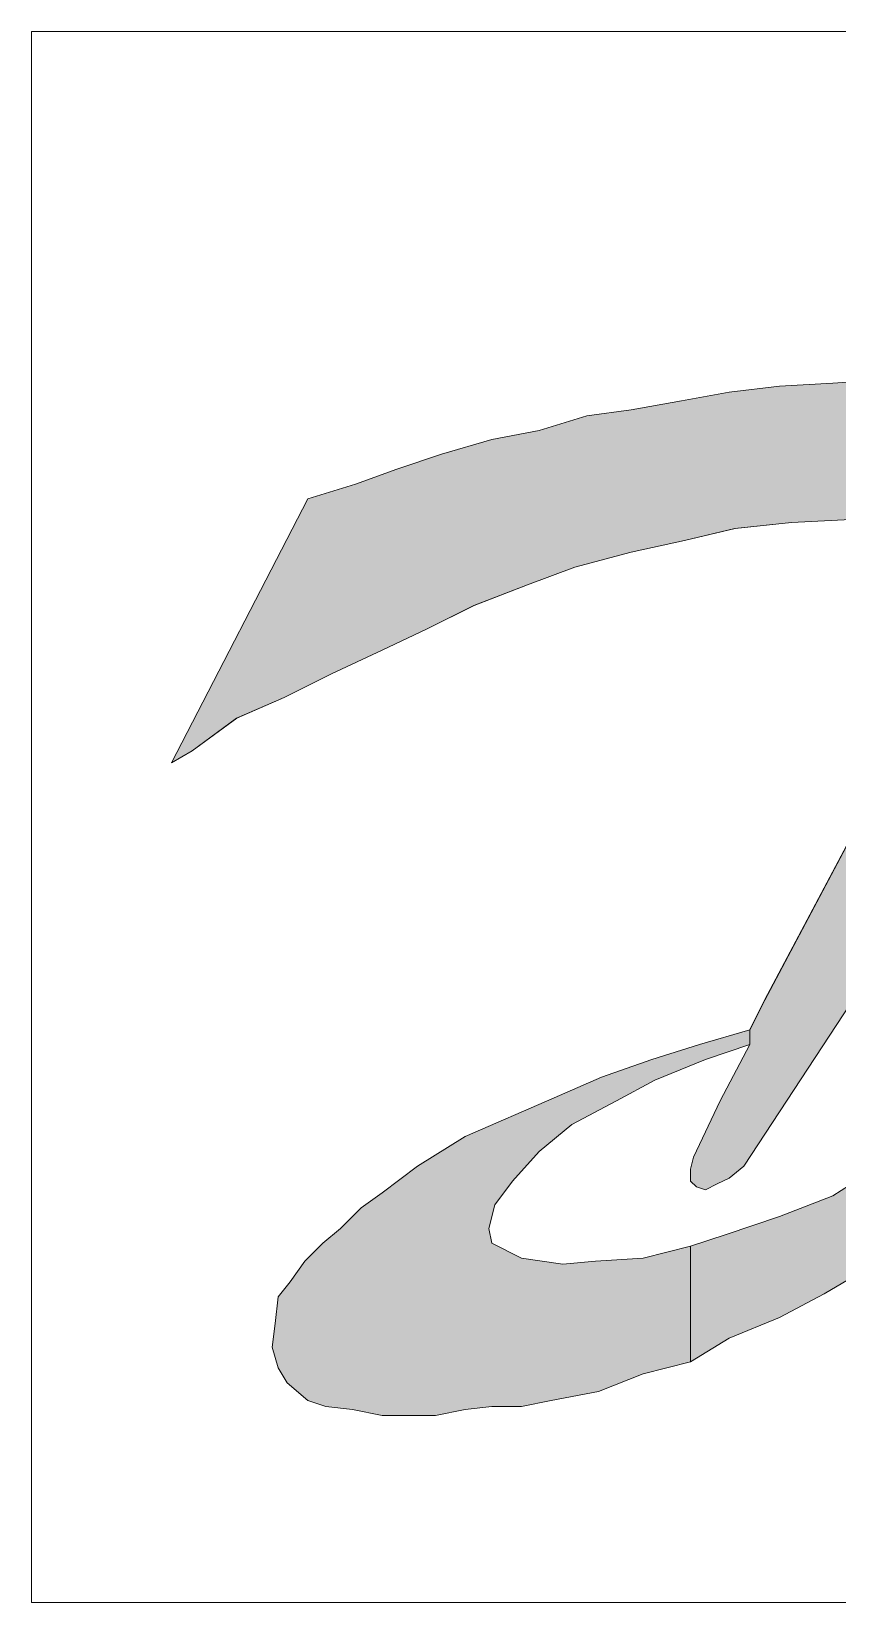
# Model space of a CAD drawing. Header units: inches. Extents: x 75782 to 87231, y -34126 to -18655.
# Drawn here: x 78453.36 to 78460.27, y -29374.84 to -29361.36 of the extents above; entities that cross this region are included whole.
import ezdxf

# ---------------------------------------------------------------- set-up
doc = ezdxf.new("R2010")
doc.units = ezdxf.units.IN
doc.header["$MEASUREMENT"] = 0
doc.layers.add('COMPONENTES', color=251, linetype='Continuous', lineweight=18)

# ---------------------------------------------------------------- blocks, each defined once
blk = doc.blocks.new('AK2-CM')
for points in [[(32125.289, 22479.294), (32127.63, 22483.823), (32128.444, 22484.077), (32129.156, 22484.332), (32129.92, 22484.586), (32130.785, 22484.841), (32131.599, 22484.993), (32132.413, 22485.248), (32133.176, 22485.349), (32134.041, 22485.502), (32134.856, 22485.655), (32135.721, 22485.756), (32136.637, 22485.807), (32137.4, 22485.858), (32138.367, 22485.858), (32139.232, 22485.807), (32140.046, 22485.706), (32140.962, 22485.655), (32141.573, 22486.571), (32144.422, 22486.876), (32143.099, 22484.841), (32142.692, 22484.026), (32137.705, 22476.292), (32136.942, 22475.172), (32135.11, 22472.373), (32134.856, 22472.17), (32134.652, 22472.068), (32134.449, 22471.966), (32134.296, 22472.017), (32134.194, 22472.119), (32134.194, 22472.322), (32134.245, 22472.526), (32134.703, 22473.493), (32135.212, 22474.46), (32135.212, 22474.714), (32135.466, 22475.223), (32139.843, 22483.467), (32138.876, 22483.517), (32137.909, 22483.517), (32136.942, 22483.467), (32135.924, 22483.416), (32134.957, 22483.314), (32134.092, 22483.11), (32133.176, 22482.907), (32132.21, 22482.652), (32131.395, 22482.347), (32130.479, 22481.991), (32129.665, 22481.584), (32128.902, 22481.228), (32128.037, 22480.82), (32127.223, 22480.413), (32126.408, 22480.057), (32125.645, 22479.497)], [(32125.289, 22479.294), (32127.63, 22483.823), (32128.444, 22484.077), (32129.157, 22484.332), (32129.92, 22484.586), (32130.785, 22484.841), (32131.599, 22484.993), (32132.413, 22485.248), (32133.177, 22485.349), (32134.042, 22485.502), (32134.856, 22485.655), (32135.721, 22485.756), (32136.637, 22485.807), (32137.4, 22485.858), (32138.367, 22485.858), (32139.232, 22485.807), (32140.046, 22485.706), (32140.962, 22485.655), (32141.573, 22486.571), (32144.423, 22486.876), (32143.1, 22484.841), (32142.692, 22484.026), (32137.706, 22476.292), (32136.942, 22475.172), (32135.11, 22472.373), (32134.856, 22472.17), (32134.652, 22472.068), (32134.449, 22471.966), (32134.296, 22472.017), (32134.194, 22472.119), (32134.194, 22472.322), (32134.245, 22472.526), (32134.703, 22473.493), (32135.212, 22474.46), (32135.212, 22474.714), (32135.467, 22475.223), (32139.843, 22483.467), (32138.876, 22483.517), (32137.909, 22483.517), (32136.942, 22483.467), (32135.925, 22483.416), (32134.958, 22483.314), (32134.093, 22483.11), (32133.177, 22482.907), (32132.21, 22482.652), (32131.396, 22482.347), (32130.48, 22481.991), (32129.665, 22481.584), (32128.902, 22481.228), (32128.037, 22480.82), (32127.223, 22480.413), (32126.409, 22480.057), (32125.645, 22479.497)], [(32125.289, 22479.294), (32127.63, 22483.823), (32128.444, 22484.077), (32129.156, 22484.332), (32129.92, 22484.586), (32130.785, 22484.841), (32131.599, 22484.993), (32132.413, 22485.248), (32133.176, 22485.349), (32134.041, 22485.502), (32134.856, 22485.655), (32135.721, 22485.756), (32136.637, 22485.807), (32137.4, 22485.858), (32138.367, 22485.858), (32139.232, 22485.807), (32140.046, 22485.706), (32140.962, 22485.655), (32141.573, 22486.571), (32144.422, 22486.876), (32143.099, 22484.841), (32142.692, 22484.026), (32137.705, 22476.292), (32136.942, 22475.172), (32135.11, 22472.373), (32134.856, 22472.17), (32134.652, 22472.068), (32134.449, 22471.966), (32134.296, 22472.017), (32134.194, 22472.119), (32134.194, 22472.322), (32134.245, 22472.526), (32134.703, 22473.493), (32135.212, 22474.46), (32135.212, 22474.714), (32135.466, 22475.223), (32139.843, 22483.467), (32138.876, 22483.517), (32137.909, 22483.517), (32136.942, 22483.467), (32135.924, 22483.416), (32134.957, 22483.314), (32134.092, 22483.11), (32133.176, 22482.907), (32132.21, 22482.652), (32131.395, 22482.347), (32130.479, 22481.991), (32129.665, 22481.584), (32128.902, 22481.228), (32128.037, 22480.82), (32127.223, 22480.413), (32126.408, 22480.057), (32125.645, 22479.497)], [(32125.289, 22479.294), (32127.63, 22483.823), (32128.444, 22484.077), (32129.157, 22484.332), (32129.92, 22484.586), (32130.785, 22484.841), (32131.599, 22484.993), (32132.413, 22485.248), (32133.177, 22485.349), (32134.042, 22485.502), (32134.856, 22485.655), (32135.721, 22485.756), (32136.637, 22485.807), (32137.4, 22485.858), (32138.367, 22485.858), (32139.232, 22485.807), (32140.046, 22485.706), (32140.962, 22485.655), (32141.573, 22486.571), (32144.423, 22486.876), (32143.1, 22484.841), (32142.692, 22484.026), (32137.706, 22476.292), (32136.942, 22475.172), (32135.11, 22472.373), (32134.856, 22472.17), (32134.652, 22472.068), (32134.449, 22471.966), (32134.296, 22472.017), (32134.194, 22472.119), (32134.194, 22472.322), (32134.245, 22472.526), (32134.703, 22473.493), (32135.212, 22474.46), (32135.212, 22474.714), (32135.467, 22475.223), (32139.843, 22483.467), (32138.876, 22483.517), (32137.909, 22483.517), (32136.942, 22483.467), (32135.925, 22483.416), (32134.958, 22483.314), (32134.093, 22483.11), (32133.177, 22482.907), (32132.21, 22482.652), (32131.396, 22482.347), (32130.48, 22481.991), (32129.665, 22481.584), (32128.902, 22481.228), (32128.037, 22480.82), (32127.223, 22480.413), (32126.409, 22480.057), (32125.645, 22479.497)], [(32134.194, 22470.999), (32134.194, 22469.015), (32134.856, 22469.422), (32135.721, 22469.778), (32136.484, 22470.185), (32137.96, 22471.05), (32138.621, 22471.61), (32139.334, 22472.068), (32140.708, 22473.137), (32141.318, 22473.849), (32142.031, 22474.409), (32142.59, 22475.07), (32143.15, 22475.732), (32144.779, 22475.834), (32145.186, 22476.597), (32143.71, 22476.495), (32142.336, 22476.444), (32141.624, 22475.63), (32140.301, 22474.358), (32139.385, 22473.595), (32138.57, 22473.035), (32137.909, 22472.577), (32137.349, 22472.322), (32136.637, 22471.864), (32135.721, 22471.508), (32134.805, 22471.203)], [(32134.194, 22470.999), (32134.194, 22469.015), (32134.856, 22469.422), (32135.721, 22469.778), (32136.484, 22470.185), (32137.96, 22471.05), (32138.622, 22471.61), (32139.334, 22472.068), (32140.708, 22473.137), (32141.319, 22473.849), (32142.031, 22474.409), (32142.591, 22475.07), (32143.15, 22475.732), (32144.779, 22475.834), (32145.186, 22476.597), (32143.71, 22476.495), (32142.336, 22476.444), (32141.624, 22475.63), (32140.301, 22474.358), (32139.385, 22473.595), (32138.571, 22473.035), (32137.909, 22472.577), (32137.349, 22472.322), (32136.637, 22471.864), (32135.721, 22471.508), (32134.805, 22471.203)], [(32134.194, 22470.999), (32134.194, 22469.015), (32134.856, 22469.422), (32135.721, 22469.778), (32136.484, 22470.185), (32137.96, 22471.05), (32138.621, 22471.61), (32139.334, 22472.068), (32140.708, 22473.137), (32141.318, 22473.849), (32142.031, 22474.409), (32142.59, 22475.07), (32143.15, 22475.732), (32144.779, 22475.834), (32145.186, 22476.597), (32143.71, 22476.495), (32142.336, 22476.444), (32141.624, 22475.63), (32140.301, 22474.358), (32139.385, 22473.595), (32138.57, 22473.035), (32137.909, 22472.577), (32137.349, 22472.322), (32136.637, 22471.864), (32135.721, 22471.508), (32134.805, 22471.203)], [(32134.194, 22470.999), (32134.194, 22469.015), (32134.856, 22469.422), (32135.721, 22469.778), (32136.484, 22470.185), (32137.96, 22471.05), (32138.622, 22471.61), (32139.334, 22472.068), (32140.708, 22473.137), (32141.319, 22473.849), (32142.031, 22474.409), (32142.591, 22475.07), (32143.15, 22475.732), (32144.779, 22475.834), (32145.186, 22476.597), (32143.71, 22476.495), (32142.336, 22476.444), (32141.624, 22475.63), (32140.301, 22474.358), (32139.385, 22473.595), (32138.571, 22473.035), (32137.909, 22472.577), (32137.349, 22472.322), (32136.637, 22471.864), (32135.721, 22471.508), (32134.805, 22471.203)], [(32135.212, 22474.714), (32134.347, 22474.46), (32133.533, 22474.205), (32132.668, 22473.9), (32131.853, 22473.544), (32130.327, 22472.882), (32129.513, 22472.373), (32128.902, 22471.915), (32128.546, 22471.661), (32128.19, 22471.305), (32127.884, 22471.05), (32127.579, 22470.745), (32127.324, 22470.389), (32127.121, 22470.134), (32127.07, 22469.676), (32127.019, 22469.269), (32127.121, 22468.913), (32127.274, 22468.659), (32127.63, 22468.353), (32127.935, 22468.251), (32128.393, 22468.201), (32128.902, 22468.099), (32129.818, 22468.099), (32130.327, 22468.201), (32130.785, 22468.251), (32131.294, 22468.251), (32131.802, 22468.353), (32132.617, 22468.506), (32133.38, 22468.811), (32134.194, 22469.015), (32134.194, 22470.999), (32133.38, 22470.796), (32132.566, 22470.745), (32132.006, 22470.694), (32131.294, 22470.796), (32130.785, 22471.05), (32130.734, 22471.305), (32130.836, 22471.712), (32131.141, 22472.119), (32131.599, 22472.628), (32132.159, 22473.086), (32132.922, 22473.493), (32133.584, 22473.849), (32134.449, 22474.205), (32135.212, 22474.46)], [(32135.212, 22474.714), (32134.347, 22474.46), (32133.533, 22474.205), (32132.668, 22473.9), (32131.854, 22473.544), (32130.327, 22472.882), (32129.513, 22472.373), (32128.902, 22471.915), (32128.546, 22471.661), (32128.19, 22471.305), (32127.884, 22471.05), (32127.579, 22470.745), (32127.325, 22470.389), (32127.121, 22470.134), (32127.07, 22469.676), (32127.019, 22469.269), (32127.121, 22468.913), (32127.274, 22468.659), (32127.63, 22468.353), (32127.935, 22468.251), (32128.393, 22468.201), (32128.902, 22468.099), (32129.818, 22468.099), (32130.327, 22468.201), (32130.785, 22468.251), (32131.294, 22468.251), (32131.803, 22468.353), (32132.617, 22468.506), (32133.38, 22468.811), (32134.194, 22469.015), (32134.194, 22470.999), (32133.38, 22470.796), (32132.566, 22470.745), (32132.006, 22470.694), (32131.294, 22470.796), (32130.785, 22471.05), (32130.734, 22471.305), (32130.836, 22471.712), (32131.141, 22472.119), (32131.599, 22472.628), (32132.159, 22473.086), (32132.922, 22473.493), (32133.584, 22473.849), (32134.449, 22474.205), (32135.212, 22474.46)], [(32135.212, 22474.714), (32134.347, 22474.46), (32133.533, 22474.205), (32132.668, 22473.9), (32131.853, 22473.544), (32130.327, 22472.882), (32129.513, 22472.373), (32128.902, 22471.915), (32128.546, 22471.661), (32128.19, 22471.305), (32127.884, 22471.05), (32127.579, 22470.745), (32127.324, 22470.389), (32127.121, 22470.134), (32127.07, 22469.676), (32127.019, 22469.269), (32127.121, 22468.913), (32127.274, 22468.659), (32127.63, 22468.353), (32127.935, 22468.251), (32128.393, 22468.201), (32128.902, 22468.099), (32129.818, 22468.099), (32130.327, 22468.201), (32130.785, 22468.251), (32131.294, 22468.251), (32131.802, 22468.353), (32132.617, 22468.506), (32133.38, 22468.811), (32134.194, 22469.015), (32134.194, 22470.999), (32133.38, 22470.796), (32132.566, 22470.745), (32132.006, 22470.694), (32131.294, 22470.796), (32130.785, 22471.05), (32130.734, 22471.305), (32130.836, 22471.712), (32131.141, 22472.119), (32131.599, 22472.628), (32132.159, 22473.086), (32132.922, 22473.493), (32133.584, 22473.849), (32134.449, 22474.205), (32135.212, 22474.46)], [(32135.212, 22474.714), (32134.347, 22474.46), (32133.533, 22474.205), (32132.668, 22473.9), (32131.854, 22473.544), (32130.327, 22472.882), (32129.513, 22472.373), (32128.902, 22471.915), (32128.546, 22471.661), (32128.19, 22471.305), (32127.884, 22471.05), (32127.579, 22470.745), (32127.325, 22470.389), (32127.121, 22470.134), (32127.07, 22469.676), (32127.019, 22469.269), (32127.121, 22468.913), (32127.274, 22468.659), (32127.63, 22468.353), (32127.935, 22468.251), (32128.393, 22468.201), (32128.902, 22468.099), (32129.818, 22468.099), (32130.327, 22468.201), (32130.785, 22468.251), (32131.294, 22468.251), (32131.803, 22468.353), (32132.617, 22468.506), (32133.38, 22468.811), (32134.194, 22469.015), (32134.194, 22470.999), (32133.38, 22470.796), (32132.566, 22470.745), (32132.006, 22470.694), (32131.294, 22470.796), (32130.785, 22471.05), (32130.734, 22471.305), (32130.836, 22471.712), (32131.141, 22472.119), (32131.599, 22472.628), (32132.159, 22473.086), (32132.922, 22473.493), (32133.584, 22473.849), (32134.449, 22474.205), (32135.212, 22474.46)]]:
    blk.add_hatch(color=256).paths.add_polyline_path(points)
at = {"linetype": 'Continuous'}
blk.add_lwpolyline([(32122.886, 22491.842), (32183.089, 22491.842), (32183.089, 22464.887), (32122.886, 22464.887)], close=True, dxfattribs=at)
blk.add_lwpolyline([(32122.886, 22491.842), (32183.089, 22491.842), (32183.089, 22464.887), (32122.886, 22464.887)], close=True, dxfattribs=at)
for points in [[(32125.289, 22479.294), (32127.63, 22483.823), (32128.444, 22484.077), (32129.157, 22484.332), (32129.92, 22484.586), (32130.785, 22484.841), (32131.599, 22484.993), (32132.413, 22485.248), (32133.177, 22485.349), (32134.042, 22485.502), (32134.856, 22485.655), (32135.721, 22485.756), (32136.637, 22485.807), (32137.4, 22485.858)], [(32136.942, 22475.172), (32135.11, 22472.373), (32134.856, 22472.17), (32134.652, 22472.068), (32134.449, 22471.966), (32134.296, 22472.017), (32134.194, 22472.119), (32134.194, 22472.322), (32134.245, 22472.526), (32134.703, 22473.493), (32135.212, 22474.46), (32135.212, 22474.714), (32135.467, 22475.223), (32135.467, 22475.223), (32139.843, 22483.467)], [(32136.942, 22483.467), (32135.925, 22483.416), (32134.958, 22483.314), (32134.093, 22483.11), (32133.177, 22482.907), (32132.21, 22482.652), (32131.396, 22482.347), (32130.48, 22481.991), (32129.665, 22481.584), (32128.902, 22481.228), (32128.037, 22480.82), (32127.223, 22480.413), (32126.409, 22480.057), (32125.645, 22479.497), (32125.289, 22479.294), (32125.289, 22479.294), (32125.289, 22479.294), (32125.289, 22479.294), (32125.289, 22479.294), (32125.289, 22479.294), (32125.289, 22479.294), (32125.289, 22479.294), (32125.289, 22479.294), (32125.289, 22479.294), (32125.289, 22479.294), (32125.289, 22479.294), (32125.289, 22479.294), (32125.289, 22479.294), (32125.289, 22479.294), (32125.289, 22479.294), (32125.289, 22479.294), (32125.289, 22479.294), (32125.289, 22479.294)], [(32125.289, 22479.294), (32127.63, 22483.823), (32128.444, 22484.077), (32129.157, 22484.332), (32129.92, 22484.586), (32130.785, 22484.841), (32131.599, 22484.993), (32132.413, 22485.248), (32133.177, 22485.349), (32134.042, 22485.502), (32134.856, 22485.655), (32135.721, 22485.756), (32136.637, 22485.807), (32137.4, 22485.858)], [(32136.942, 22475.172), (32135.11, 22472.373), (32134.856, 22472.17), (32134.652, 22472.068), (32134.449, 22471.966), (32134.296, 22472.017), (32134.194, 22472.119), (32134.194, 22472.322), (32134.245, 22472.526), (32134.703, 22473.493), (32135.212, 22474.46), (32135.212, 22474.714), (32135.467, 22475.223), (32139.843, 22483.467)], [(32136.942, 22483.467), (32135.925, 22483.416), (32134.958, 22483.314), (32134.093, 22483.11), (32133.177, 22482.907), (32132.21, 22482.652), (32131.396, 22482.347), (32130.48, 22481.991), (32129.665, 22481.584), (32128.902, 22481.228), (32128.037, 22480.82), (32127.223, 22480.413), (32126.409, 22480.057), (32125.645, 22479.497), (32125.289, 22479.294)], [(32125.289, 22479.294), (32127.63, 22483.823), (32128.444, 22484.077), (32129.156, 22484.332), (32129.92, 22484.586), (32130.785, 22484.841), (32131.599, 22484.993), (32132.413, 22485.248), (32133.176, 22485.349), (32134.041, 22485.502), (32134.856, 22485.655), (32135.721, 22485.756), (32136.637, 22485.807), (32137.4, 22485.858)], [(32136.942, 22475.172), (32135.11, 22472.373), (32134.856, 22472.17), (32134.652, 22472.068), (32134.449, 22471.966), (32134.296, 22472.017), (32134.194, 22472.119), (32134.194, 22472.322), (32134.245, 22472.526), (32134.703, 22473.493), (32135.212, 22474.46), (32135.212, 22474.714), (32135.466, 22475.223), (32135.466, 22475.223), (32139.843, 22483.467)], [(32136.942, 22483.467), (32135.924, 22483.416), (32134.957, 22483.314), (32134.092, 22483.11), (32133.176, 22482.907), (32132.21, 22482.652), (32131.395, 22482.347), (32130.479, 22481.991), (32129.665, 22481.584), (32128.902, 22481.228), (32128.037, 22480.82), (32127.223, 22480.413), (32126.408, 22480.057), (32125.645, 22479.497), (32125.289, 22479.294), (32125.289, 22479.294), (32125.289, 22479.294), (32125.289, 22479.294), (32125.289, 22479.294), (32125.289, 22479.294), (32125.289, 22479.294), (32125.289, 22479.294), (32125.289, 22479.294), (32125.289, 22479.294), (32125.289, 22479.294), (32125.289, 22479.294), (32125.289, 22479.294), (32125.289, 22479.294), (32125.289, 22479.294), (32125.289, 22479.294), (32125.289, 22479.294), (32125.289, 22479.294), (32125.289, 22479.294)], [(32125.289, 22479.294), (32127.63, 22483.823), (32128.444, 22484.077), (32129.156, 22484.332), (32129.92, 22484.586), (32130.785, 22484.841), (32131.599, 22484.993), (32132.413, 22485.248), (32133.176, 22485.349), (32134.041, 22485.502), (32134.856, 22485.655), (32135.721, 22485.756), (32136.637, 22485.807), (32137.4, 22485.858)], [(32136.942, 22475.172), (32135.11, 22472.373), (32134.856, 22472.17), (32134.652, 22472.068), (32134.449, 22471.966), (32134.296, 22472.017), (32134.194, 22472.119), (32134.194, 22472.322), (32134.245, 22472.526), (32134.703, 22473.493), (32135.212, 22474.46), (32135.212, 22474.714), (32135.466, 22475.223), (32139.843, 22483.467)], [(32136.942, 22483.467), (32135.924, 22483.416), (32134.957, 22483.314), (32134.092, 22483.11), (32133.176, 22482.907), (32132.21, 22482.652), (32131.395, 22482.347), (32130.479, 22481.991), (32129.665, 22481.584), (32128.902, 22481.228), (32128.037, 22480.82), (32127.223, 22480.413), (32126.408, 22480.057), (32125.645, 22479.497), (32125.289, 22479.294)], [(32125.289, 22479.294), (32127.63, 22483.823), (32128.444, 22484.077), (32129.157, 22484.332), (32129.92, 22484.586), (32130.785, 22484.841), (32131.599, 22484.993), (32132.413, 22485.248), (32133.177, 22485.349), (32134.042, 22485.502), (32134.856, 22485.655), (32135.721, 22485.756), (32136.637, 22485.807), (32137.4, 22485.858)], [(32136.942, 22475.172), (32135.11, 22472.373), (32134.856, 22472.17), (32134.652, 22472.068), (32134.449, 22471.966), (32134.296, 22472.017), (32134.194, 22472.119), (32134.194, 22472.322), (32134.245, 22472.526), (32134.703, 22473.493), (32135.212, 22474.46), (32135.212, 22474.714), (32135.467, 22475.223), (32135.467, 22475.223), (32139.843, 22483.467)], [(32136.942, 22483.467), (32135.925, 22483.416), (32134.958, 22483.314), (32134.093, 22483.11), (32133.177, 22482.907), (32132.21, 22482.652), (32131.396, 22482.347), (32130.48, 22481.991), (32129.665, 22481.584), (32128.902, 22481.228), (32128.037, 22480.82), (32127.223, 22480.413), (32126.409, 22480.057), (32125.645, 22479.497), (32125.289, 22479.294), (32125.289, 22479.294), (32125.289, 22479.294), (32125.289, 22479.294), (32125.289, 22479.294), (32125.289, 22479.294), (32125.289, 22479.294), (32125.289, 22479.294), (32125.289, 22479.294), (32125.289, 22479.294), (32125.289, 22479.294), (32125.289, 22479.294), (32125.289, 22479.294), (32125.289, 22479.294), (32125.289, 22479.294), (32125.289, 22479.294), (32125.289, 22479.294), (32125.289, 22479.294), (32125.289, 22479.294)], [(32125.289, 22479.294), (32127.63, 22483.823), (32128.444, 22484.077), (32129.157, 22484.332), (32129.92, 22484.586), (32130.785, 22484.841), (32131.599, 22484.993), (32132.413, 22485.248), (32133.177, 22485.349), (32134.042, 22485.502), (32134.856, 22485.655), (32135.721, 22485.756), (32136.637, 22485.807), (32137.4, 22485.858)], [(32136.942, 22475.172), (32135.11, 22472.373), (32134.856, 22472.17), (32134.652, 22472.068), (32134.449, 22471.966), (32134.296, 22472.017), (32134.194, 22472.119), (32134.194, 22472.322), (32134.245, 22472.526), (32134.703, 22473.493), (32135.212, 22474.46), (32135.212, 22474.714), (32135.467, 22475.223), (32139.843, 22483.467)], [(32136.942, 22483.467), (32135.925, 22483.416), (32134.958, 22483.314), (32134.093, 22483.11), (32133.177, 22482.907), (32132.21, 22482.652), (32131.396, 22482.347), (32130.48, 22481.991), (32129.665, 22481.584), (32128.902, 22481.228), (32128.037, 22480.82), (32127.223, 22480.413), (32126.409, 22480.057), (32125.645, 22479.497), (32125.289, 22479.294)], [(32125.289, 22479.294), (32127.63, 22483.823), (32128.444, 22484.077), (32129.156, 22484.332), (32129.92, 22484.586), (32130.785, 22484.841), (32131.599, 22484.993), (32132.413, 22485.248), (32133.176, 22485.349), (32134.041, 22485.502), (32134.856, 22485.655), (32135.721, 22485.756), (32136.637, 22485.807), (32137.4, 22485.858)], [(32136.942, 22475.172), (32135.11, 22472.373), (32134.856, 22472.17), (32134.652, 22472.068), (32134.449, 22471.966), (32134.296, 22472.017), (32134.194, 22472.119), (32134.194, 22472.322), (32134.245, 22472.526), (32134.703, 22473.493), (32135.212, 22474.46), (32135.212, 22474.714), (32135.466, 22475.223), (32135.466, 22475.223), (32139.843, 22483.467)], [(32136.942, 22483.467), (32135.924, 22483.416), (32134.957, 22483.314), (32134.092, 22483.11), (32133.176, 22482.907), (32132.21, 22482.652), (32131.395, 22482.347), (32130.479, 22481.991), (32129.665, 22481.584), (32128.902, 22481.228), (32128.037, 22480.82), (32127.223, 22480.413), (32126.408, 22480.057), (32125.645, 22479.497), (32125.289, 22479.294), (32125.289, 22479.294), (32125.289, 22479.294), (32125.289, 22479.294), (32125.289, 22479.294), (32125.289, 22479.294), (32125.289, 22479.294), (32125.289, 22479.294), (32125.289, 22479.294), (32125.289, 22479.294), (32125.289, 22479.294), (32125.289, 22479.294), (32125.289, 22479.294), (32125.289, 22479.294), (32125.289, 22479.294), (32125.289, 22479.294), (32125.289, 22479.294), (32125.289, 22479.294), (32125.289, 22479.294)], [(32125.289, 22479.294), (32127.63, 22483.823), (32128.444, 22484.077), (32129.156, 22484.332), (32129.92, 22484.586), (32130.785, 22484.841), (32131.599, 22484.993), (32132.413, 22485.248), (32133.176, 22485.349), (32134.041, 22485.502), (32134.856, 22485.655), (32135.721, 22485.756), (32136.637, 22485.807), (32137.4, 22485.858)], [(32136.942, 22475.172), (32135.11, 22472.373), (32134.856, 22472.17), (32134.652, 22472.068), (32134.449, 22471.966), (32134.296, 22472.017), (32134.194, 22472.119), (32134.194, 22472.322), (32134.245, 22472.526), (32134.703, 22473.493), (32135.212, 22474.46), (32135.212, 22474.714), (32135.466, 22475.223), (32139.843, 22483.467)], [(32136.942, 22483.467), (32135.924, 22483.416), (32134.957, 22483.314), (32134.092, 22483.11), (32133.176, 22482.907), (32132.21, 22482.652), (32131.395, 22482.347), (32130.479, 22481.991), (32129.665, 22481.584), (32128.902, 22481.228), (32128.037, 22480.82), (32127.223, 22480.413), (32126.408, 22480.057), (32125.645, 22479.497), (32125.289, 22479.294)], [(32134.194, 22470.999), (32134.194, 22469.015), (32134.856, 22469.422), (32135.721, 22469.778), (32136.484, 22470.185), (32137.96, 22471.05)], [(32137.349, 22472.322), (32136.637, 22471.864), (32135.721, 22471.508), (32134.805, 22471.203), (32134.194, 22470.999), (32134.194, 22470.999), (32134.194, 22470.999), (32134.194, 22470.999), (32134.194, 22470.999), (32134.194, 22470.999), (32134.194, 22470.999), (32134.194, 22470.999), (32134.194, 22470.999), (32134.194, 22470.999), (32134.194, 22470.999), (32134.194, 22470.999), (32134.194, 22470.999), (32134.194, 22470.999), (32134.194, 22470.999), (32134.194, 22470.999), (32134.194, 22470.999), (32134.194, 22470.999), (32134.194, 22470.999)], [(32134.194, 22470.999), (32134.194, 22469.015), (32134.856, 22469.422), (32135.721, 22469.778), (32136.484, 22470.185), (32137.96, 22471.05)], [(32137.349, 22472.322), (32136.637, 22471.864), (32135.721, 22471.508), (32134.805, 22471.203), (32134.194, 22470.999)], [(32134.194, 22470.999), (32134.194, 22469.015), (32134.856, 22469.422), (32135.721, 22469.778), (32136.484, 22470.185), (32137.96, 22471.05)], [(32137.349, 22472.322), (32136.637, 22471.864), (32135.721, 22471.508), (32134.805, 22471.203), (32134.194, 22470.999), (32134.194, 22470.999), (32134.194, 22470.999), (32134.194, 22470.999), (32134.194, 22470.999), (32134.194, 22470.999), (32134.194, 22470.999), (32134.194, 22470.999), (32134.194, 22470.999), (32134.194, 22470.999), (32134.194, 22470.999), (32134.194, 22470.999), (32134.194, 22470.999), (32134.194, 22470.999), (32134.194, 22470.999), (32134.194, 22470.999), (32134.194, 22470.999), (32134.194, 22470.999), (32134.194, 22470.999)], [(32134.194, 22470.999), (32134.194, 22469.015), (32134.856, 22469.422), (32135.721, 22469.778), (32136.484, 22470.185), (32137.96, 22471.05)], [(32137.349, 22472.322), (32136.637, 22471.864), (32135.721, 22471.508), (32134.805, 22471.203), (32134.194, 22470.999)], [(32134.194, 22470.999), (32134.194, 22469.015), (32134.856, 22469.422), (32135.721, 22469.778), (32136.484, 22470.185), (32137.96, 22471.05)], [(32137.349, 22472.322), (32136.637, 22471.864), (32135.721, 22471.508), (32134.805, 22471.203), (32134.194, 22470.999), (32134.194, 22470.999), (32134.194, 22470.999), (32134.194, 22470.999), (32134.194, 22470.999), (32134.194, 22470.999), (32134.194, 22470.999), (32134.194, 22470.999), (32134.194, 22470.999), (32134.194, 22470.999), (32134.194, 22470.999), (32134.194, 22470.999), (32134.194, 22470.999), (32134.194, 22470.999), (32134.194, 22470.999), (32134.194, 22470.999), (32134.194, 22470.999), (32134.194, 22470.999), (32134.194, 22470.999)], [(32134.194, 22470.999), (32134.194, 22469.015), (32134.856, 22469.422), (32135.721, 22469.778), (32136.484, 22470.185), (32137.96, 22471.05)], [(32137.349, 22472.322), (32136.637, 22471.864), (32135.721, 22471.508), (32134.805, 22471.203), (32134.194, 22470.999)], [(32134.194, 22470.999), (32134.194, 22469.015), (32134.856, 22469.422), (32135.721, 22469.778), (32136.484, 22470.185), (32137.96, 22471.05)], [(32137.349, 22472.322), (32136.637, 22471.864), (32135.721, 22471.508), (32134.805, 22471.203), (32134.194, 22470.999), (32134.194, 22470.999), (32134.194, 22470.999), (32134.194, 22470.999), (32134.194, 22470.999), (32134.194, 22470.999), (32134.194, 22470.999), (32134.194, 22470.999), (32134.194, 22470.999), (32134.194, 22470.999), (32134.194, 22470.999), (32134.194, 22470.999), (32134.194, 22470.999), (32134.194, 22470.999), (32134.194, 22470.999), (32134.194, 22470.999), (32134.194, 22470.999), (32134.194, 22470.999), (32134.194, 22470.999)], [(32134.194, 22470.999), (32134.194, 22469.015), (32134.856, 22469.422), (32135.721, 22469.778), (32136.484, 22470.185), (32137.96, 22471.05)], [(32137.349, 22472.322), (32136.637, 22471.864), (32135.721, 22471.508), (32134.805, 22471.203), (32134.194, 22470.999)], [(32137.349, 22472.322), (32136.637, 22471.864), (32135.721, 22471.508), (32134.805, 22471.203), (32134.194, 22470.999), (32133.38, 22470.796), (32132.566, 22470.745), (32132.006, 22470.694), (32131.294, 22470.796), (32130.785, 22471.05), (32130.734, 22471.305), (32130.836, 22471.712), (32131.141, 22472.119), (32131.599, 22472.628), (32132.159, 22473.086), (32132.922, 22473.493), (32133.584, 22473.849), (32134.449, 22474.205), (32135.212, 22474.46), (32134.703, 22473.493), (32134.245, 22472.526), (32134.194, 22472.322), (32134.194, 22472.119), (32134.296, 22472.017), (32134.449, 22471.966), (32134.652, 22472.068), (32134.856, 22472.17), (32135.11, 22472.373), (32136.942, 22475.172)], [(32137.349, 22472.322), (32136.637, 22471.864), (32135.721, 22471.508), (32134.805, 22471.203), (32134.194, 22470.999), (32133.38, 22470.796), (32132.566, 22470.745), (32132.006, 22470.694), (32131.294, 22470.796), (32130.785, 22471.05), (32130.734, 22471.305), (32130.836, 22471.712), (32131.141, 22472.119), (32131.599, 22472.628), (32132.159, 22473.086), (32132.922, 22473.493), (32133.584, 22473.849), (32134.449, 22474.205), (32135.212, 22474.46), (32134.703, 22473.493), (32134.245, 22472.526), (32134.194, 22472.322), (32134.194, 22472.119), (32134.296, 22472.017), (32134.449, 22471.966), (32134.652, 22472.068), (32134.856, 22472.17), (32135.11, 22472.373), (32136.942, 22475.172)], [(32137.349, 22472.322), (32136.637, 22471.864), (32135.721, 22471.508), (32134.805, 22471.203), (32134.194, 22470.999), (32133.38, 22470.796), (32132.566, 22470.745), (32132.006, 22470.694), (32131.294, 22470.796), (32130.785, 22471.05), (32130.734, 22471.305), (32130.836, 22471.712), (32131.141, 22472.119), (32131.599, 22472.628), (32132.159, 22473.086), (32132.922, 22473.493), (32133.584, 22473.849), (32134.449, 22474.205), (32135.212, 22474.46), (32134.703, 22473.493), (32134.245, 22472.526), (32134.194, 22472.322), (32134.194, 22472.119), (32134.296, 22472.017), (32134.449, 22471.966), (32134.652, 22472.068), (32134.856, 22472.17), (32135.11, 22472.373), (32136.942, 22475.172)], [(32137.349, 22472.322), (32136.637, 22471.864), (32135.721, 22471.508), (32134.805, 22471.203), (32134.194, 22470.999), (32133.38, 22470.796), (32132.566, 22470.745), (32132.006, 22470.694), (32131.294, 22470.796), (32130.785, 22471.05), (32130.734, 22471.305), (32130.836, 22471.712), (32131.141, 22472.119), (32131.599, 22472.628), (32132.159, 22473.086), (32132.922, 22473.493), (32133.584, 22473.849), (32134.449, 22474.205), (32135.212, 22474.46), (32134.703, 22473.493), (32134.245, 22472.526), (32134.194, 22472.322), (32134.194, 22472.119), (32134.296, 22472.017), (32134.449, 22471.966), (32134.652, 22472.068), (32134.856, 22472.17), (32135.11, 22472.373), (32136.942, 22475.172)], [(32135.212, 22474.714), (32134.347, 22474.46), (32133.533, 22474.205), (32132.668, 22473.9), (32131.853, 22473.544), (32130.327, 22472.882), (32129.513, 22472.373), (32128.902, 22471.915), (32128.546, 22471.661), (32128.19, 22471.305), (32127.884, 22471.05), (32127.579, 22470.745), (32127.324, 22470.389), (32127.121, 22470.134), (32127.07, 22469.676), (32127.019, 22469.269), (32127.121, 22468.913), (32127.274, 22468.659), (32127.63, 22468.353), (32127.935, 22468.251), (32128.393, 22468.201), (32128.902, 22468.099), (32129.818, 22468.099), (32130.327, 22468.201), (32130.785, 22468.251), (32131.294, 22468.251), (32131.802, 22468.353), (32132.617, 22468.506), (32133.38, 22468.811), (32134.194, 22469.015), (32134.194, 22470.999), (32133.38, 22470.796), (32132.566, 22470.745), (32132.006, 22470.694), (32131.294, 22470.796), (32130.785, 22471.05), (32130.734, 22471.305), (32130.836, 22471.712), (32131.141, 22472.119), (32131.599, 22472.628), (32132.159, 22473.086), (32132.922, 22473.493), (32133.584, 22473.849), (32134.449, 22474.205), (32135.212, 22474.46), (32135.212, 22474.714)], [(32135.212, 22474.714), (32134.347, 22474.46), (32133.533, 22474.205), (32132.668, 22473.9), (32131.854, 22473.544), (32130.327, 22472.882), (32129.513, 22472.373), (32128.902, 22471.915), (32128.546, 22471.661), (32128.19, 22471.305), (32127.884, 22471.05), (32127.579, 22470.745), (32127.325, 22470.389), (32127.121, 22470.134), (32127.07, 22469.676), (32127.019, 22469.269), (32127.121, 22468.913), (32127.274, 22468.659), (32127.63, 22468.353), (32127.935, 22468.251), (32128.393, 22468.201), (32128.902, 22468.099), (32129.818, 22468.099), (32130.327, 22468.201), (32130.785, 22468.251), (32131.294, 22468.251), (32131.803, 22468.353), (32132.617, 22468.506), (32133.38, 22468.811), (32134.194, 22469.015), (32134.194, 22470.999), (32133.38, 22470.796), (32132.566, 22470.745), (32132.006, 22470.694), (32131.294, 22470.796), (32130.785, 22471.05), (32130.734, 22471.305), (32130.836, 22471.712), (32131.141, 22472.119), (32131.599, 22472.628), (32132.159, 22473.086), (32132.922, 22473.493), (32133.584, 22473.849), (32134.449, 22474.205), (32135.212, 22474.46), (32135.212, 22474.714), (32135.212, 22474.714), (32135.212, 22474.714), (32135.212, 22474.714), (32135.212, 22474.714), (32135.212, 22474.714), (32135.212, 22474.714), (32135.212, 22474.714), (32135.212, 22474.714), (32135.212, 22474.714), (32135.212, 22474.714), (32135.212, 22474.714), (32135.212, 22474.714), (32135.212, 22474.714), (32135.212, 22474.714), (32135.212, 22474.714), (32135.212, 22474.714), (32135.212, 22474.714), (32135.212, 22474.714)], [(32135.212, 22474.714), (32134.347, 22474.46), (32133.533, 22474.205), (32132.668, 22473.9), (32131.854, 22473.544), (32130.327, 22472.882), (32129.513, 22472.373), (32128.902, 22471.915), (32128.546, 22471.661), (32128.19, 22471.305), (32127.884, 22471.05), (32127.579, 22470.745), (32127.325, 22470.389), (32127.121, 22470.134), (32127.07, 22469.676), (32127.019, 22469.269), (32127.121, 22468.913), (32127.274, 22468.659), (32127.63, 22468.353), (32127.935, 22468.251), (32128.393, 22468.201), (32128.902, 22468.099), (32129.818, 22468.099), (32130.327, 22468.201), (32130.785, 22468.251), (32131.294, 22468.251), (32131.803, 22468.353), (32132.617, 22468.506), (32133.38, 22468.811), (32134.194, 22469.015), (32134.194, 22470.999), (32133.38, 22470.796), (32132.566, 22470.745), (32132.006, 22470.694), (32131.294, 22470.796), (32130.785, 22471.05), (32130.734, 22471.305), (32130.836, 22471.712), (32131.141, 22472.119), (32131.599, 22472.628), (32132.159, 22473.086), (32132.922, 22473.493), (32133.584, 22473.849), (32134.449, 22474.205), (32135.212, 22474.46), (32135.212, 22474.714)], [(32135.212, 22474.714), (32134.347, 22474.46), (32133.533, 22474.205), (32132.668, 22473.9), (32131.853, 22473.544), (32130.327, 22472.882), (32129.513, 22472.373), (32128.902, 22471.915), (32128.546, 22471.661), (32128.19, 22471.305), (32127.884, 22471.05), (32127.579, 22470.745), (32127.324, 22470.389), (32127.121, 22470.134), (32127.07, 22469.676), (32127.019, 22469.269), (32127.121, 22468.913), (32127.274, 22468.659), (32127.63, 22468.353), (32127.935, 22468.251), (32128.393, 22468.201), (32128.902, 22468.099), (32129.818, 22468.099), (32130.327, 22468.201), (32130.785, 22468.251), (32131.294, 22468.251), (32131.802, 22468.353), (32132.617, 22468.506), (32133.38, 22468.811), (32134.194, 22469.015), (32134.194, 22470.999), (32133.38, 22470.796), (32132.566, 22470.745), (32132.006, 22470.694), (32131.294, 22470.796), (32130.785, 22471.05), (32130.734, 22471.305), (32130.836, 22471.712), (32131.141, 22472.119), (32131.599, 22472.628), (32132.159, 22473.086), (32132.922, 22473.493), (32133.584, 22473.849), (32134.449, 22474.205), (32135.212, 22474.46), (32135.212, 22474.714), (32135.212, 22474.714), (32135.212, 22474.714), (32135.212, 22474.714), (32135.212, 22474.714), (32135.212, 22474.714), (32135.212, 22474.714), (32135.212, 22474.714), (32135.212, 22474.714), (32135.212, 22474.714), (32135.212, 22474.714), (32135.212, 22474.714), (32135.212, 22474.714), (32135.212, 22474.714), (32135.212, 22474.714), (32135.212, 22474.714), (32135.212, 22474.714), (32135.212, 22474.714), (32135.212, 22474.714)], [(32135.212, 22474.714), (32134.347, 22474.46), (32133.533, 22474.205), (32132.668, 22473.9), (32131.853, 22473.544), (32130.327, 22472.882), (32129.513, 22472.373), (32128.902, 22471.915), (32128.546, 22471.661), (32128.19, 22471.305), (32127.884, 22471.05), (32127.579, 22470.745), (32127.324, 22470.389), (32127.121, 22470.134), (32127.07, 22469.676), (32127.019, 22469.269), (32127.121, 22468.913), (32127.274, 22468.659), (32127.63, 22468.353), (32127.935, 22468.251), (32128.393, 22468.201), (32128.902, 22468.099), (32129.818, 22468.099), (32130.327, 22468.201), (32130.785, 22468.251), (32131.294, 22468.251), (32131.802, 22468.353), (32132.617, 22468.506), (32133.38, 22468.811), (32134.194, 22469.015), (32134.194, 22470.999), (32133.38, 22470.796), (32132.566, 22470.745), (32132.006, 22470.694), (32131.294, 22470.796), (32130.785, 22471.05), (32130.734, 22471.305), (32130.836, 22471.712), (32131.141, 22472.119), (32131.599, 22472.628), (32132.159, 22473.086), (32132.922, 22473.493), (32133.584, 22473.849), (32134.449, 22474.205), (32135.212, 22474.46), (32135.212, 22474.714)], [(32135.212, 22474.714), (32134.347, 22474.46), (32133.533, 22474.205), (32132.668, 22473.9), (32131.854, 22473.544), (32130.327, 22472.882), (32129.513, 22472.373), (32128.902, 22471.915), (32128.546, 22471.661), (32128.19, 22471.305), (32127.884, 22471.05), (32127.579, 22470.745), (32127.325, 22470.389), (32127.121, 22470.134), (32127.07, 22469.676), (32127.019, 22469.269), (32127.121, 22468.913), (32127.274, 22468.659), (32127.63, 22468.353), (32127.935, 22468.251), (32128.393, 22468.201), (32128.902, 22468.099), (32129.818, 22468.099), (32130.327, 22468.201), (32130.785, 22468.251), (32131.294, 22468.251), (32131.803, 22468.353), (32132.617, 22468.506), (32133.38, 22468.811), (32134.194, 22469.015), (32134.194, 22470.999), (32133.38, 22470.796), (32132.566, 22470.745), (32132.006, 22470.694), (32131.294, 22470.796), (32130.785, 22471.05), (32130.734, 22471.305), (32130.836, 22471.712), (32131.141, 22472.119), (32131.599, 22472.628), (32132.159, 22473.086), (32132.922, 22473.493), (32133.584, 22473.849), (32134.449, 22474.205), (32135.212, 22474.46), (32135.212, 22474.714), (32135.212, 22474.714), (32135.212, 22474.714), (32135.212, 22474.714), (32135.212, 22474.714), (32135.212, 22474.714), (32135.212, 22474.714), (32135.212, 22474.714), (32135.212, 22474.714), (32135.212, 22474.714), (32135.212, 22474.714), (32135.212, 22474.714), (32135.212, 22474.714), (32135.212, 22474.714), (32135.212, 22474.714), (32135.212, 22474.714), (32135.212, 22474.714), (32135.212, 22474.714), (32135.212, 22474.714)], [(32135.212, 22474.714), (32134.347, 22474.46), (32133.533, 22474.205), (32132.668, 22473.9), (32131.854, 22473.544), (32130.327, 22472.882), (32129.513, 22472.373), (32128.902, 22471.915), (32128.546, 22471.661), (32128.19, 22471.305), (32127.884, 22471.05), (32127.579, 22470.745), (32127.325, 22470.389), (32127.121, 22470.134), (32127.07, 22469.676), (32127.019, 22469.269), (32127.121, 22468.913), (32127.274, 22468.659), (32127.63, 22468.353), (32127.935, 22468.251), (32128.393, 22468.201), (32128.902, 22468.099), (32129.818, 22468.099), (32130.327, 22468.201), (32130.785, 22468.251), (32131.294, 22468.251), (32131.803, 22468.353), (32132.617, 22468.506), (32133.38, 22468.811), (32134.194, 22469.015), (32134.194, 22470.999), (32133.38, 22470.796), (32132.566, 22470.745), (32132.006, 22470.694), (32131.294, 22470.796), (32130.785, 22471.05), (32130.734, 22471.305), (32130.836, 22471.712), (32131.141, 22472.119), (32131.599, 22472.628), (32132.159, 22473.086), (32132.922, 22473.493), (32133.584, 22473.849), (32134.449, 22474.205), (32135.212, 22474.46), (32135.212, 22474.714)], [(32135.212, 22474.714), (32134.347, 22474.46), (32133.533, 22474.205), (32132.668, 22473.9), (32131.853, 22473.544), (32130.327, 22472.882), (32129.513, 22472.373), (32128.902, 22471.915), (32128.546, 22471.661), (32128.19, 22471.305), (32127.884, 22471.05), (32127.579, 22470.745), (32127.324, 22470.389), (32127.121, 22470.134), (32127.07, 22469.676), (32127.019, 22469.269), (32127.121, 22468.913), (32127.274, 22468.659), (32127.63, 22468.353), (32127.935, 22468.251), (32128.393, 22468.201), (32128.902, 22468.099), (32129.818, 22468.099), (32130.327, 22468.201), (32130.785, 22468.251), (32131.294, 22468.251), (32131.802, 22468.353), (32132.617, 22468.506), (32133.38, 22468.811), (32134.194, 22469.015), (32134.194, 22470.999), (32133.38, 22470.796), (32132.566, 22470.745), (32132.006, 22470.694), (32131.294, 22470.796), (32130.785, 22471.05), (32130.734, 22471.305), (32130.836, 22471.712), (32131.141, 22472.119), (32131.599, 22472.628), (32132.159, 22473.086), (32132.922, 22473.493), (32133.584, 22473.849), (32134.449, 22474.205), (32135.212, 22474.46), (32135.212, 22474.714), (32135.212, 22474.714), (32135.212, 22474.714), (32135.212, 22474.714), (32135.212, 22474.714), (32135.212, 22474.714), (32135.212, 22474.714), (32135.212, 22474.714), (32135.212, 22474.714), (32135.212, 22474.714), (32135.212, 22474.714), (32135.212, 22474.714), (32135.212, 22474.714), (32135.212, 22474.714), (32135.212, 22474.714), (32135.212, 22474.714), (32135.212, 22474.714), (32135.212, 22474.714), (32135.212, 22474.714)]]:
    blk.add_lwpolyline(points)

msp = doc.modelspace()

# ---------------------------------------------------------------- block references
at = {"layer": 'COMPONENTES', "xscale": 0.5, "yscale": 0.5, "zscale": 0.5}
msp.add_blockref('AK2-CM', (62391.914, -40607.284), dxfattribs=at)

doc.saveas('drawing.dxf')
